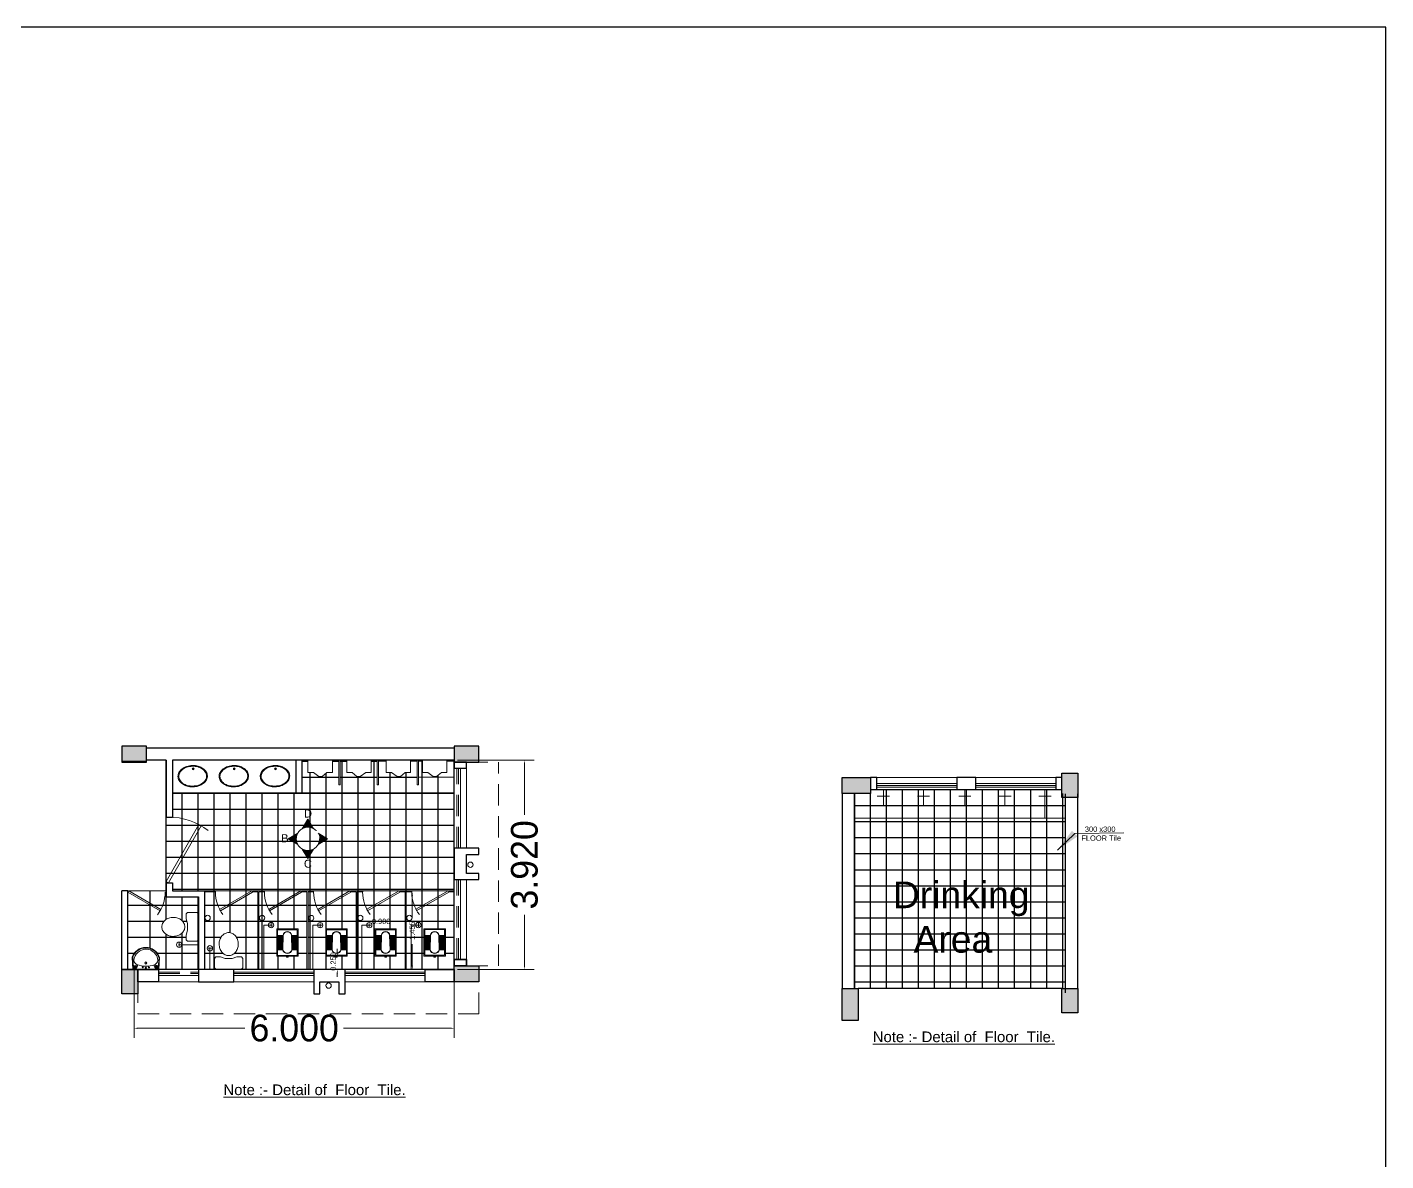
# Model space of a CAD drawing. Header units: millimetres. Extents: x 3614 to 12428, y -844 to 6844.
# Drawn here: x 5599.67 to 5625.13, y -783.04 to -761.8 of the extents above; entities that cross this region are included whole.
import ezdxf

# ---------------------------------------------------------------- set-up
doc = ezdxf.new("R2010")
doc.units = ezdxf.units.MM
doc.header["$LTSCALE"] = 40
doc.header["$MEASUREMENT"] = 0
doc.header["$PDMODE"] = 32
doc.header["$PDSIZE"] = 0.02
doc.linetypes.add('DASHED', pattern=[0.75, 0.5, -0.25])
doc.layers.get('0').update_dxf_attribs({"linetype": 'CONTINUOUS', "lineweight": 20})
doc.layers.get('Defpoints').update_dxf_attribs({"linetype": 'CONTINUOUS', "lineweight": 20})
for name, color, linetype, lineweight in [('Arrow', 1, 'CONTINUOUS', 18), ('CLL LEV.', 15, 'CONTINUOUS', 18), ('Column', 252, 'CONTINUOUS', 30), ('Column Hatch', 253, 'CONTINUOUS', 13), ('CUBICAL TOILET', 160, 'CONTINUOUS', 15), ('Dim', 220, 'CONTINUOUS', 15), ('Door', 54, 'CONTINUOUS', 18), ('Fixture', 44, 'CONTINUOUS', 15), ('FLOOR TILE', 4, 'CONTINUOUS', 25), ('Furniture', 13, 'CONTINUOUS', 15), ('Hidden', 30, 'DASHED', 18), ('TEXT', 7, 'CONTINUOUS', 20), ('Ventilator', 6, 'DASHED', 18), ('Wall', 7, 'CONTINUOUS', 30), ('Window-Wall', 7, 'CONTINUOUS', 18)]:
    doc.layers.add(name, color=color, linetype=linetype, lineweight=lineweight)
doc.styles.add('DIM', font='arial.ttf')
doc.styles.add('L120', font='simplex.shx', dxfattribs={"height": 1})
doc.styles.add('Tabrej', font='GOTHIC.TTF')
doc.dimstyles.new('Tabrej', dxfattribs={"dimtxt": 0.5, "dimasz": 0.45, "dimexe": 0.18, "dimexo": 0.0625, "dimgap": 0.09, "dimtad": 0, "dimdec": 3, "dimzin": 0, "dimdsep": 46, "dimtxsty": 'Tabrej', "dimcen": 0, "dimclrd": 256, "dimclre": 256, "dimclrt": 7, "dimaunit": 1, "dimadec": 3, "dimazin": 0, "dimtfac": 1, "dimtdec": 3, "dimtofl": 0, "dimtmove": 0, "dimatfit": 3, "dimfxl": 0, "dimtolj": 1, "dimtzin": 0, "dimlwd": -1, "dimlwe": -1, "dimarcsym": 0})

# ---------------------------------------------------------------- blocks, each defined once
blk = doc.blocks.new('COLUMN 546')
at = {"layer": 'Column Hatch'}
h = blk.add_hatch(color=0, dxfattribs=at)
h.dxf.hatch_style = 1
h.paths.add_polyline_path([(0, 0), (0.3, 0), (0.3, 0.46), (0, 0.46)])
at = {"layer": 'Column'}
for p, q in [((0.3, 0.46), (0, 0.46)), ((0, 0.46), (0, 0)), ((0.3, 0), (0.3, 0.46)), ((0, 0), (0.3, 0))]:
    blk.add_line(p, q, dxfattribs=at)
blk = doc.blocks.new('RSA CL6')
for p, q in [((5.5, 3.5), (5.5, 7.3)), ((5.9, 3.5), (5.9, 7.3)), ((6.3, 3.5), (6.3, 7.3)), ((6.7, 3.4), (6.7, 7.3)), ((7.1, 3.4), (7.1, 7.3)), ((7.5, 3.4), (7.5, 7.3)), ((7.9, 3.4), (7.9, 7.3)), ((8.3, 3.4), (8.3, 7.3)), ((8.7, 3.4), (8.7, 7.3)), ((9.1, 3.4), (9.1, 7.3)), ((9.4, 3.4), (9.4, 7.3)), ((9.8, 3.4), (9.8, 7.3)), ((10.2, 3.4), (10.2, 7.3)), ((10.6, 3.4), (10.6, 7.3)), ((11, 3.3), (11, 7.3)), ((11.4, 3.3), (11.4, 7.3)), ((11.8, 3.3), (11.8, 7.3)), ((12.2, 3.3), (12.2, 7.3)), ((12.6, 3.3), (12.6, 7.3)), ((13, 3.3), (13, 7.3)), ((13.4, 3.3), (13.4, 7.3)), ((13.8, 3.3), (13.8, 7.3)), ((14.2, 3.3), (14.2, 7.3)), ((14.6, 3.3), (14.6, 7.3)), ((15, 3.2), (15, 7.3)), ((15.4, 3.2), (15.4, 7.3)), ((15.7, 3.2), (15.7, 7.3)), ((16.1, 3.2), (16.1, 7.3)), ((16.1, 7.3), (16.1, 3.2)), ((5.5, -7.3), (5.5, -3.5)), ((5.9, -7.3), (5.9, -3.5)), ((6.3, -7.3), (6.3, -3.4)), ((6.7, -7.3), (6.7, -3.4)), ((7.1, -7.3), (7.1, -3.4)), ((7.5, -7.3), (7.5, -3.4)), ((7.9, -7.3), (7.9, -3.4)), ((8.3, -7.3), (8.3, -3.4)), ((8.7, -7.3), (8.7, -3.4)), ((9.1, -7.3), (9.1, -3.4)), ((9.4, -7.3), (9.4, -3.4)), ((9.8, -7.3), (9.8, -3.3)), ((10.2, -7.3), (10.2, -3.3)), ((10.6, -7.3), (10.6, -3.3)), ((11, -7.3), (11, -3.3)), ((11.4, -7.3), (11.4, -3.3)), ((11.8, -7.3), (11.8, -3.3)), ((12.2, -7.3), (12.2, -3.3)), ((12.6, -7.3), (12.6, -3.3)), ((13, -7.3), (13, -3.3)), ((13.4, -7.3), (13.4, -3.2)), ((13.8, -7.3), (13.8, -3.2)), ((14.2, -7.3), (14.2, -3.2)), ((14.6, -7.3), (14.6, -3.2)), ((15, -7.3), (15, -3.2)), ((15.4, -7.3), (15.4, -3.2)), ((15.7, -7.3), (15.7, -3.2)), ((16.1, -3.2), (16.1, -7.3)), ((16.1, -7.3), (16.1, -3.2))]:
    blk.add_line(p, q)
blk.add_lwpolyline([(0.8, -0.6), (0, -0.6), (0, 0.6), (0.8, 0.6)])
for points in [[(0.8, 7.9), (20.9, 7.9), (20.9, -7.9), (0.8, -7.9)], [(1.4, 7.3), (20.3, 7.3), (20.3, -7.3), (1.4, -7.3)]]:
    blk.add_lwpolyline(points, close=True)
for points in [[(5.5, 3.5), (16.1, 3.2, -0.899983), (16.1, -3.2), (5.5, -3.5, -0.799392)], [(5.5, 3.3), (16.1, 3, -0.897689), (16.1, -3), (5.6, -3.3, -0.793494), (5.5, 3.3)]]:
    blk.add_lwpolyline(points, format="xyb", close=True)
blk = doc.blocks.new('ENGLISH SHEET')
at = {"layer": 'Fixture'}
for p, q in [((4663.798, 251.204), (4663.773, 251.179)), ((4663.773, 251.179), (4663.773, 250.696)), ((4663.976, 251.204), (4663.798, 251.204)), ((4664.002, 251.179), (4663.976, 251.204)), ((4663.976, 251.001), (4664.002, 251.09)), ((4664.002, 251.09), (4664.002, 251.179)), ((4663.976, 250.874), (4663.976, 251.001)), ((4663.976, 251.001), (4663.976, 250.874)), ((4664.002, 250.785), (4663.976, 250.874)), ((4663.773, 250.696), (4663.798, 250.67)), ((4663.798, 250.67), (4663.976, 250.67)), ((4663.976, 250.67), (4664.002, 250.696)), ((4664.002, 250.696), (4664.002, 250.785))]:
    blk.add_line(p, q, dxfattribs=at)
blk.add_lwpolyline([(4664.459, 250.937, 0.117036), (4664.443, 251.003, 0.104338), (4664.396, 251.063, 0.09029), (4664.321, 251.105, 0.09898), (4664.243, 251.115, 0.08237), (4664.159, 251.101, 0.09029), (4664.09, 251.063, 0.104338), (4664.043, 251.003, 0.117036), (4664.027, 250.937, 0.117036), (4664.043, 250.871, 0.104338), (4664.09, 250.811, 0.09029), (4664.159, 250.773, 0.08237), (4664.243, 250.759, 0.08237), (4664.327, 250.773, 0.09029), (4664.396, 250.811, 0.104338), (4664.443, 250.871, 0.117036)], format="xyb", close=True, dxfattribs=at)
blk = doc.blocks.new('RSA BASIN 9')
for points in [[(-0.1, -16.2, 0.340881), (10, -9, 0.074195), (10.1, -8.9), (9.5, 0), (-9.5, 0), (-10, -8.8, 0.082611), (-10, -9.2, 0.330812), (-0.1, -16.2)], [(0, -15, 0.391482), (8.9, -6.7, 0.252869), (6.5, -3.5, 0.087242), (0, -2.5, 0.079484), (-6.5, -3.5, 0.2542), (-8.8, -6.7, 0.39026), (0, -15)], [(-8.6, -2, -0.907437), (-8.4, -1.8), (-7.5, -2.6, -0.907437), (-7.6, -2.7)], [(-8.2, -1.6, -0.907437), (-8.1, -1.5), (-7.1, -2.3, -0.907437), (-7.3, -2.4)], [(-7.8, -1.3, -0.907437), (-7.7, -1.2), (-6.8, -1.9, -0.907437), (-6.9, -2.1)], [(7.8, -1.3, 0.907437), (7.7, -1.2), (6.8, -1.9, 0.907437), (6.9, -2.1)], [(8.2, -1.6, 0.907437), (8.1, -1.5), (7.1, -2.3, 0.907437), (7.3, -2.4)], [(8.6, -2, 0.907437), (8.4, -1.8), (7.5, -2.6, 0.907437), (7.6, -2.7)]]:
    blk.add_lwpolyline(points, format="xyb", close=True)
for points in [[(-5.9, -3.3), (-6.2, -3, -0.183787), (-6.2, -2.7, 0.126662), (-6.2, -2.4), (-6.6, -1.4, 0.35453), (-7.1, -1), (-8.7, -1, 0.414214), (-9.1, -1.4), (-9.6, -9.1, 0.329849), (-0.1, -15.8, 0.338736), (9.6, -8.9, 0.075632), (9.7, -8.8), (9.1, -1.4, 0.414214), (8.7, -1), (7.1, -1, 0.35453), (6.6, -1.4), (6.2, -2.4, 0.126662), (6.2, -2.7, -0.183787), (6.2, -3), (5.9, -3.3)], [(-6.2, -3.4), (-6.2, -3.3, 0.220542), (-6.5, -3.1), (-8.7, -2.8, -0.361119), (-9.2, -2.3)], [(6.2, -3.4), (6.2, -3.3, -0.220542), (6.5, -3.1), (8.7, -2.8, 0.358803), (9.2, -2.3, 0.358803)]]:
    blk.add_lwpolyline(points, format="xyb")
for centre, radius in [((-2.3, -1.6), 0.399), ((0, -4.8), 0.771), ((0, -4.8), 0.602), ((0, -1.2), 0.399), ((2.3, -1.5), 0.399)]:
    blk.add_circle(centre, radius)
blk = doc.blocks.new('VENT 2')
at = {"layer": 'Ventilator', "linetype": 'Continuous', "ltscale": 0.02}
for p, q in [((0, 0.182), (1.5, 0.182)), ((0, 0.152), (1.5, 0.152))]:
    blk.add_line(p, q, dxfattribs=at)
at = {"layer": 'Window-Wall'}
for p, q in [((0, 0.23), (1.5, 0.23)), ((0, 0), (0, 0.23)), ((0, 0.115), (1.5, 0.115)), ((1.5, 0), (0, 0)), ((1.5, 0.23), (1.5, 0))]:
    blk.add_line(p, q, dxfattribs=at)
blk = doc.blocks.new('RSA BASIN 2')
for points in [[(10.7, -8.1, 0.12976), (10, -5.2, 0.106426), (7.6, -2.5, 0.084431), (4.3, -0.7, 0.073534), (0, 0, 0.073534), (-4.3, -0.5, 0.084431), (-7.7, -2.2, 0.106426), (-10.2, -4.8, 0.12976), (-11, -7.7, 0.12976), (-10.3, -10.6, 0.106426), (-7.9, -13.3, 0.084431), (-4.6, -15.1, 0.073534), (-0.3, -15.8, 0.073534), (4, -15.3, 0.084431), (7.4, -13.6, 0.106426), (9.9, -11, 0.12976)], [(10.1, -7.9, 0.119977), (9.4, -5.5, 0.106426), (7.3, -2.9, 0.084431), (4.1, -1.3, 0.073534), (0, -0.6, 0.073534), (-4.1, -1.1, 0.084431), (-7.4, -2.6, 0.106426), (-9.7, -5.1, 0.12976), (-10.4, -7.7, 0.009633), (-10.4, -7.9, 0.119977), (-9.8, -10.3, 0.106426), (-7.6, -12.9, 0.084431), (-4.4, -14.5, 0.073534), (-0.3, -15.2, 0.073534), (3.8, -14.7, 0.084431), (7.1, -13.2, 0.106426), (9.3, -10.7, 0.12976), (10.1, -8.1, 0.009633)]]:
    blk.add_lwpolyline(points, format="xyb", close=True)
for radius in [0.7, 0.479]:
    blk.add_circle((-0.5, -2.5), radius)
blk = doc.blocks.new('Urinal 1')
for p, q in [((0, 9), (9, 9)), ((0, 9), (0, -9)), ((9, 9), (9, 5)), ((12, 1), (9, 5)), ((12, -1.5), (12, 1)), ((0, -9), (9, -9)), ((9, -5), (12, -1.5)), ((9, -9), (9, -5))]:
    blk.add_line(p, q)
blk = doc.blocks.new('SHAFT2')
at = {"layer": 'Fixture'}
blk.add_circle((0.302, 0.307), 0.05, dxfattribs=at)
at = {"layer": 'Wall'}
blk.add_lwpolyline([(0, 0.585), (0.46, 0.585), (0.46, 0.47), (0.23, 0.47), (0.23, 0.115), (0.46, 0.115), (0.46, 0), (0, 0), (0, 0.585)], dxfattribs=at)
blk = doc.blocks.new('Door - Left Hung 36 in.')
at = {"layer": 'Door'}
blk.add_line((0.75, -1.3), (35.93, -1.3), dxfattribs=at)
blk.add_lwpolyline([(0.75, -1.3), (0, 0), (31.18, 18), (31.93, 16.7)], close=True, dxfattribs=at)
blk.add_arc((0, 0), 36, 0, 37.31013, dxfattribs=at)
blk = doc.blocks.new('*D262')
at = {"layer": 'Defpoints', "color": 0, "ltscale": 0.05, "transparency": 16777216}
for p in [(5606.941, -778.002), (5606.882, -779.457), (5606.941, -779.457)]:
    blk.add_point(p, dxfattribs=at)
at = {"layer": 'Dim', "ltscale": 0.05, "transparency": 16777216}
for p, q in [((5606.879, -778.002), (5606.702, -778.002)), ((5606.882, -778.072), (5606.882, -778.479)), ((5606.882, -779.387), (5606.882, -778.98)), ((5606.879, -779.457), (5606.702, -779.457))]:
    blk.add_line(p, q, dxfattribs=at)
for points in [[(5606.871, -778.072), (5606.894, -778.072), (5606.882, -778.002)], [(5606.871, -779.387), (5606.894, -779.387), (5606.882, -779.457)]]:
    blk.add_solid(points, dxfattribs=at)
at = {"layer": 'Dim', "color": 7, "ltscale": 0.05, "transparency": 16777216, "insert": (5606.882, -778.729), "char_height": 0.1, "attachment_point": 5, "rotation": 90, "style": 'Tabrej'}
blk.add_mtext('\\A1;1.455', dxfattribs=at)
blk = doc.blocks.new('*D263')
at = {"layer": 'Defpoints', "color": 0, "ltscale": 0.05, "transparency": 16777216}
for p in [(5605.476, -779.208), (5605.496, -779.208), (5605.496, -779.458)]:
    blk.add_point(p, dxfattribs=at)
at = {"layer": 'Dim', "ltscale": 0.05, "transparency": 16777216}
for p, q in [((5605.476, -779.138), (5605.476, -779.068)), ((5605.434, -779.208), (5605.296, -779.208)), ((5605.434, -779.458), (5605.296, -779.458)), ((5605.476, -779.528), (5605.476, -779.598))]:
    blk.add_line(p, q, dxfattribs=at)
for points in [[(5605.465, -779.138), (5605.488, -779.138), (5605.476, -779.208)], [(5605.465, -779.528), (5605.488, -779.528), (5605.476, -779.458)]]:
    blk.add_solid(points, dxfattribs=at)
at = {"layer": 'Dim', "color": 7, "ltscale": 0.05, "transparency": 16777216, "insert": (5605.4, -779.307), "char_height": 0.1, "attachment_point": 5, "rotation": 90, "style": 'Tabrej'}
blk.add_mtext('\\A1;0.250', dxfattribs=at)
blk = doc.blocks.new('*D264')
at = {"layer": 'Defpoints', "color": 0, "ltscale": 0.05, "transparency": 16777216}
for p in [(5605.849, -778.164), (5606.749, -778.164), (5606.749, -778.557)]:
    blk.add_point(p, dxfattribs=at)
at = {"layer": 'Dim', "ltscale": 0.05, "transparency": 16777216}
for p, q in [((5605.849, -778.227), (5605.849, -778.737)), ((5606.749, -778.226), (5606.749, -778.737)), ((5605.919, -778.557), (5606.04, -778.557)), ((5606.679, -778.557), (5606.558, -778.557))]:
    blk.add_line(p, q, dxfattribs=at)
for points in [[(5605.919, -778.545), (5605.919, -778.569), (5605.849, -778.557)], [(5606.679, -778.545), (5606.679, -778.569), (5606.749, -778.557)]]:
    blk.add_solid(points, dxfattribs=at)
at = {"layer": 'Dim', "color": 7, "ltscale": 0.05, "transparency": 16777216, "insert": (5606.299, -778.557), "char_height": 0.1, "attachment_point": 5, "style": 'Tabrej'}
blk.add_mtext('\\A1;0.900', dxfattribs=at)
blk = doc.blocks.new('*D260')
at = {"layer": 'Defpoints', "color": 0, "ltscale": 0.05, "transparency": 16777216}
for p in [(5601.669, -779.386), (5607.669, -779.387), (5601.669, -780.558)]:
    blk.add_point(p, dxfattribs=at)
at = {"layer": 'Dim', "ltscale": 0.05, "transparency": 16777216}
for p, q in [((5601.669, -779.449), (5601.669, -780.738)), ((5607.669, -779.45), (5607.669, -780.738)), ((5601.739, -780.558), (5603.746, -780.558)), ((5607.599, -780.558), (5605.592, -780.558))]:
    blk.add_line(p, q, dxfattribs=at)
for points in [[(5601.739, -780.547), (5601.739, -780.57), (5601.669, -780.558)], [(5607.599, -780.547), (5607.599, -780.57), (5607.669, -780.558)]]:
    blk.add_solid(points, dxfattribs=at)
at = {"layer": 'Dim', "color": 7, "ltscale": 0.05, "transparency": 16777216, "insert": (5604.669, -780.558), "char_height": 0.5, "attachment_point": 5, "style": 'Tabrej'}
blk.add_mtext('\\A1;6.000', dxfattribs=at)
blk = doc.blocks.new('*D261')
at = {"layer": 'Defpoints', "color": 0, "ltscale": 0.05, "transparency": 16777216}
for p in [(5607.669, -775.537), (5607.669, -779.457), (5608.985, -779.457)]:
    blk.add_point(p, dxfattribs=at)
at = {"layer": 'Dim', "ltscale": 0.05, "transparency": 16777216}
for p, q in [((5607.731, -775.537), (5609.165, -775.537)), ((5608.985, -775.607), (5608.985, -776.562)), ((5608.985, -779.387), (5608.985, -778.431)), ((5607.731, -779.457), (5609.165, -779.457))]:
    blk.add_line(p, q, dxfattribs=at)
for points in [[(5608.973, -775.607), (5608.996, -775.607), (5608.985, -775.537)], [(5608.973, -779.387), (5608.996, -779.387), (5608.985, -779.457)]]:
    blk.add_solid(points, dxfattribs=at)
at = {"layer": 'Dim', "color": 7, "ltscale": 0.05, "transparency": 16777216, "insert": (5608.985, -777.497), "char_height": 0.5, "attachment_point": 5, "rotation": 90, "style": 'Tabrej'}
blk.add_mtext('\\A1;3.920', dxfattribs=at)
blk = doc.blocks.new('COLM 530')
at = {"layer": 'Column Hatch'}
h = blk.add_hatch(color=0, dxfattribs=at)
h.dxf.hatch_style = 1
h.paths.add_polyline_path([(5443.518, -633.795), (5443.218, -633.795), (5443.218, -634.325), (5443.518, -634.325)])
at = {"layer": 'Column'}
for p, q in [((5443.518, -633.795), (5443.218, -633.795)), ((5443.218, -633.795), (5443.218, -634.325)), ((5443.518, -634.325), (5443.518, -633.795)), ((5443.218, -634.325), (5443.518, -634.325))]:
    blk.add_line(p, q, dxfattribs=at)
blk = doc.blocks.new('colm 600')
at = {"layer": 'Column Hatch'}
h = blk.add_hatch(color=0, dxfattribs=at)
h.dxf.hatch_style = 1
h.paths.add_polyline_path([(5460.775, -628.796), (5460.475, -628.796), (5460.475, -629.396), (5460.775, -629.396)])
at = {"layer": 'Column'}
for p, q in [((5460.775, -628.796), (5460.475, -628.796)), ((5460.475, -628.796), (5460.475, -629.396)), ((5460.775, -629.396), (5460.775, -628.796)), ((5460.475, -629.396), (5460.775, -629.396))]:
    blk.add_line(p, q, dxfattribs=at)

msp = doc.modelspace()

# ---------------------------------------------------------------- hatches: boundary and pattern name
at = {"layer": 'Arrow', "ltscale": 0.05}
for points in [[(5604.8209, -776.8193), (5604.926, -776.6414), (5605.0311, -776.8193, 0.2574473)], [(5604.5575, -777.0098), (5604.7355, -776.9048, 0.1266586), (5604.7084, -777.0098, 0.1266586), (5604.7355, -777.1149)], [(5605.1165, -777.1149, 0.1266586), (5605.1436, -777.0098, 0.1266586), (5605.1165, -776.9048), (5605.2945, -777.0098)], [(5604.8209, -777.2004, 0.2574473), (5605.0311, -777.2004), (5604.926, -777.3783)]]:
    msp.add_hatch(color=256, dxfattribs=at).paths.add_polyline_path(points)

# ---------------------------------------------------------------- linework, layer by layer
for p, q in [((5604.926, -776.6414), (5604.8209, -776.8193)), ((5604.926, -776.6414), (5605.0311, -776.8193)), ((5604.5575, -777.0098), (5604.7355, -776.9048)), ((5604.5575, -777.0098), (5604.7355, -777.1149)), ((5605.2945, -777.0098), (5605.1165, -776.9048)), ((5605.2945, -777.0098), (5605.1165, -777.1149)), ((5604.926, -777.3783), (5604.8209, -777.2004)), ((5604.926, -777.3783), (5605.0311, -777.2004))]:
    msp.add_line(p, q, dxfattribs=at)
at = {"layer": 'Arrow', "color": 1, "linetype": 'DASHED', "ltscale": 0.06}
msp.add_circle((5604.926, -777.0098), 0.2176, dxfattribs=at)
at = {"layer": 'CLL LEV.'}
for p, q in [((5607.8988, -777.3021), (5608.1288, -777.3021)), ((5607.8988, -777.6571), (5608.1288, -777.6571)), ((5607.8988, -779.3871), (5608.1288, -779.3871))]:
    msp.add_line(p, q, dxfattribs=at)
at = {"layer": 'CUBICAL TOILET', "ltscale": 0.01}
for p, q in [((5603.1934, -777.9827), (5602.9886, -777.9827)), ((5603.1934, -778.0027), (5602.9886, -778.0027)), ((5603.1934, -778.0027), (5603.1934, -777.9827)), ((5603.8888, -778.0031), (5603.8888, -777.9831)), ((5604.1124, -777.9831), (5603.8888, -777.9831)), ((5603.9888, -778.0031), (5603.8888, -778.0031)), ((5603.9888, -779.4584), (5603.9888, -778.0031)), ((5604.0088, -778.0031), (5604.1124, -778.0031)), ((5604.0088, -779.4584), (5604.0088, -778.0031)), ((5604.1124, -778.0031), (5604.1124, -777.9831)), ((5604.8088, -777.9827), (5604.9088, -777.9827)), ((5604.8088, -778.0027), (5604.8088, -777.9827)), ((5604.8088, -778.0027), (5604.9088, -778.0027)), ((5605.0324, -777.9827), (5604.9088, -777.9827)), ((5604.9088, -779.458), (5604.9088, -778.0027)), ((5604.9288, -778.0027), (5605.0324, -778.0027)), ((5604.9288, -779.458), (5604.9288, -778.0027)), ((5605.0324, -778.0027), (5605.0324, -777.9827)), ((5605.7288, -777.9822), (5605.8288, -777.9822)), ((5605.7288, -778.0022), (5605.7288, -777.9822)), ((5605.7288, -778.0022), (5605.8288, -778.0022)), ((5605.9524, -777.9822), (5605.8288, -777.9822)), ((5605.8288, -779.4575), (5605.8288, -778.0022)), ((5605.8488, -778.0022), (5605.9524, -778.0022)), ((5605.8488, -779.4575), (5605.8488, -778.0022)), ((5605.9524, -778.0022), (5605.9524, -777.9822)), ((5606.6488, -777.9818), (5606.7488, -777.9818)), ((5606.6488, -778.0018), (5606.6488, -777.9818)), ((5606.6488, -778.0018), (5606.7488, -778.0018)), ((5606.8724, -777.9818), (5606.7488, -777.9818)), ((5606.7488, -779.4571), (5606.7488, -778.0018)), ((5606.7688, -778.0018), (5606.8724, -778.0018)), ((5606.7688, -779.4571), (5606.7688, -778.0018)), ((5606.8724, -778.0018), (5606.8724, -777.9818)), ((5607.5688, -777.9814), (5607.6688, -777.9814)), ((5607.5688, -778.0014), (5607.5688, -777.9814)), ((5607.5688, -778.0014), (5607.6688, -778.0014))]:
    msp.add_line(p, q, dxfattribs=at)
at = {"layer": 'Fixture', "ltscale": 0.05}
msp.add_line((5607.6688, -776.1461), (5602.3887, -776.147), dxfattribs=at)
at = {"layer": 'Fixture', "linetype": 'ByBlock', "ltscale": 0.05}
for p, q in [((5615.597, -776.2085), (5615.827, -776.2085)), ((5615.712, -776.087), (5615.712, -776.387)), ((5616.347, -776.2085), (5616.577, -776.2085)), ((5616.462, -776.087), (5616.462, -776.387)), ((5617.122, -776.2085), (5617.352, -776.2085)), ((5617.237, -776.087), (5617.237, -776.387)), ((5617.872, -776.2085), (5618.102, -776.2085)), ((5617.987, -776.087), (5617.987, -776.387)), ((5618.622, -776.2085), (5618.852, -776.2085)), ((5618.737, -776.087), (5618.737, -776.6189)), ((5615.1706, -776.6189), (5619.1256, -776.6189))]:
    msp.add_line(p, q, dxfattribs=at)
at = {"layer": 'Fixture', "ltscale": 0.05}
for points in [[(5605.5082, -775.9942), (5605.5317, -775.9942), (5605.5317, -775.5371), (5605.5082, -775.5371)], [(5606.2232, -775.9942), (5606.2467, -775.9942), (5606.2467, -775.5371), (5606.2232, -775.5371)], [(5606.9746, -775.9942), (5606.9981, -775.9942), (5606.9981, -775.5371), (5606.9746, -775.5371)]]:
    msp.add_lwpolyline(points, close=True, dxfattribs=at)
at = {"layer": 'FLOOR TILE', "ltscale": 0.05}
for p, q in [((5602.2688, -778.5198), (5602.2688, -775.5371)), ((5605.5688, -778.6976), (5605.5688, -775.5371)), ((5606.1688, -779.4567), (5606.1688, -775.5371)), ((5606.4688, -775.538), (5606.4688, -775.5371)), ((5606.7688, -775.538), (5606.7688, -775.5371)), ((5607.0688, -779.4567), (5607.0688, -775.5371)), ((5607.3688, -775.538), (5607.3688, -775.5371)), ((5607.6688, -779.4567), (5607.6688, -775.5371)), ((5601.8988, -775.5577), (5601.4382, -775.5577)), ((5604.9267, -775.5572), (5604.8166, -775.5572)), ((5604.9688, -779.4567), (5604.9688, -775.7657)), ((5605.2688, -778.6976), (5605.2688, -775.7773)), ((5605.5082, -775.5571), (5605.3839, -775.5571)), ((5605.6544, -775.557), (5605.5317, -775.5571)), ((5606.2232, -775.557), (5606.1116, -775.557)), ((5606.3931, -775.5569), (5606.2467, -775.557)), ((5606.4688, -778.6971), (5606.4688, -775.7666)), ((5606.7688, -777.9818), (5606.7688, -775.7666)), ((5606.9746, -775.5568), (5606.8503, -775.5569)), ((5607.0717, -775.5568), (5606.9981, -775.5568)), ((5607.6681, -775.5567), (5607.5289, -775.5567)), ((5602.2737, -775.8576), (5602.2736, -775.8576)), ((5605.5082, -775.8571), (5604.8166, -775.8572)), ((5606.2232, -775.857), (5605.5317, -775.8571)), ((5605.8688, -779.4567), (5605.8688, -775.8419)), ((5606.9746, -775.8568), (5606.2467, -775.857)), ((5607.6682, -775.8567), (5606.9981, -775.8568)), ((5607.3688, -778.6967), (5607.3688, -775.8168)), ((5602.2737, -776.1576), (5602.2736, -776.1576)), ((5607.6682, -776.1567), (5602.3887, -776.1576)), ((5602.5688, -777.9827), (5602.5688, -776.1469)), ((5602.8688, -777.9827), (5602.8688, -776.1469)), ((5603.1688, -779.4567), (5603.1688, -776.1468)), ((5603.4688, -778.7682), (5603.4688, -776.1468)), ((5603.7688, -779.4567), (5603.7688, -776.1467)), ((5604.0688, -779.4567), (5604.0688, -776.1467)), ((5604.3688, -778.698), (5604.3688, -776.1466)), ((5604.6688, -778.698), (5604.6688, -776.1466)), ((5615.1706, -779.812), (5615.1706, -776.157)), ((5615.4706, -776.087), (5619.057, -776.087)), ((5615.4706, -779.812), (5615.4706, -776.157)), ((5615.7706, -779.812), (5615.7706, -776.087)), ((5616.0706, -779.812), (5616.0706, -776.087)), ((5616.3706, -779.812), (5616.3706, -776.087)), ((5616.6706, -779.812), (5616.6706, -776.087)), ((5616.9706, -779.812), (5616.9706, -776.087)), ((5617.2706, -779.812), (5617.2706, -776.087)), ((5617.5706, -779.812), (5617.5706, -776.087)), ((5617.8706, -779.812), (5617.8706, -776.087)), ((5618.1706, -779.812), (5618.1706, -776.087)), ((5618.4706, -779.812), (5618.4706, -776.087)), ((5618.7706, -779.812), (5618.7706, -776.087)), ((5619.0706, -779.812), (5619.0706, -776.157)), ((5602.2738, -776.4576), (5602.2736, -776.4576)), ((5607.6683, -776.4567), (5602.3888, -776.4576)), ((5615.1706, -776.387), (5619.1256, -776.387)), ((5607.6683, -776.7567), (5602.2685, -776.7576)), ((5615.1706, -776.687), (5619.1256, -776.687)), ((5607.6684, -777.0567), (5602.2685, -777.0576)), ((5615.1706, -776.987), (5619.1256, -776.987)), ((5615.1706, -777.287), (5619.1256, -777.287)), ((5607.6684, -777.3567), (5602.2685, -777.3576)), ((5607.6685, -777.6567), (5602.2685, -777.6576)), ((5615.1706, -777.587), (5619.1256, -777.587)), ((5601.9688, -779.0551), (5601.9688, -777.9828)), ((5602.2736, -777.9576), (5602.2685, -777.9576)), ((5607.6685, -777.9567), (5602.389, -777.9576)), ((5615.1706, -777.887), (5619.1256, -777.887)), ((5602.8736, -778.2575), (5601.5536, -778.2577)), ((5602.5688, -778.5443), (5602.5688, -778.0977)), ((5602.8688, -779.4567), (5602.8688, -778.0977)), ((5603.9888, -778.2573), (5602.9886, -778.2575)), ((5604.9088, -778.2572), (5604.0088, -778.2573)), ((5605.8288, -778.257), (5604.9288, -778.2572)), ((5606.7488, -778.2569), (5605.8488, -778.257)), ((5607.6686, -778.2567), (5606.7688, -778.2569)), ((5615.1706, -778.187), (5619.1256, -778.187)), ((5602.2263, -778.5576), (5601.5537, -778.5577)), ((5602.6596, -778.5575), (5602.5809, -778.5576)), ((5603.9888, -778.5573), (5602.9886, -778.5575)), ((5604.9088, -778.5572), (5604.0088, -778.5573)), ((5605.8288, -778.557), (5604.9288, -778.5572)), ((5606.7488, -778.5569), (5605.8488, -778.557)), ((5607.6686, -778.5567), (5606.7688, -778.5569)), ((5615.1706, -778.487), (5619.1256, -778.487)), ((5602.2688, -779.4567), (5602.2688, -778.798)), ((5602.5688, -779.4567), (5602.5688, -778.7733)), ((5615.1706, -778.787), (5619.1256, -778.787)), ((5602.645, -778.8575), (5601.5537, -778.8577)), ((5602.8737, -778.8575), (5602.8737, -778.8575)), ((5603.2955, -778.8574), (5602.9887, -778.8575)), ((5603.9888, -778.8573), (5603.5871, -778.8574)), ((5604.3414, -778.8573), (5604.0088, -778.8573)), ((5604.9088, -778.8572), (5604.7414, -778.8572)), ((5605.2614, -778.8571), (5604.9288, -778.8572)), ((5605.8288, -778.857), (5605.6614, -778.857)), ((5606.1814, -778.857), (5605.8488, -778.857)), ((5606.7488, -778.8569), (5606.5814, -778.8569)), ((5607.1014, -778.8568), (5606.7688, -778.8569)), ((5607.6687, -778.8567), (5607.5014, -778.8567)), ((5615.1706, -779.087), (5619.1256, -779.087)), ((5601.6683, -779.1577), (5601.5538, -779.1577)), ((5602.8737, -779.1575), (5602.1104, -779.1576)), ((5603.3384, -779.1574), (5602.9887, -779.1575)), ((5603.9888, -779.1573), (5603.5445, -779.1574)), ((5604.3414, -779.1573), (5604.0088, -779.1573)), ((5604.3688, -779.4567), (5604.3688, -779.208)), ((5604.6688, -779.4567), (5604.6688, -779.208)), ((5604.9088, -779.1572), (5604.7414, -779.1572)), ((5605.2614, -779.1571), (5604.9288, -779.1572)), ((5605.2688, -779.4567), (5605.2688, -779.2076)), ((5605.5688, -779.4567), (5605.5688, -779.2076)), ((5605.8288, -779.157), (5605.6614, -779.157)), ((5606.1814, -779.157), (5605.8488, -779.157)), ((5606.4688, -779.4567), (5606.4688, -779.2071)), ((5606.7488, -779.1569), (5606.5814, -779.1569)), ((5607.1014, -779.1568), (5606.7688, -779.1569)), ((5606.7688, -779.4567), (5606.7688, -779.1569)), ((5607.3688, -779.4567), (5607.3688, -779.2067)), ((5607.6687, -779.1567), (5607.5014, -779.1567)), ((5607.6688, -779.4567), (5601.4388, -779.4577)), ((5603.4688, -779.4567), (5603.4688, -779.4516)), ((5615.1706, -779.387), (5619.1256, -779.387)), ((5615.1706, -779.687), (5619.1256, -779.687)), ((5619.0556, -779.812), (5615.2406, -779.812))]:
    msp.add_line(p, q, dxfattribs=at)
at = {"layer": 'Furniture', "ltscale": 0.05}
for p, q in [((5604.236, -778.5917), (5604.236, -778.6601)), ((5605.156, -778.593), (5605.156, -778.6613)), ((5606.076, -778.5926), (5606.076, -778.6609)), ((5606.996, -778.5917), (5606.996, -778.6601)), ((5604.0988, -779.4558), (5604.0989, -778.6246)), ((5604.2647, -778.6246), (5604.0989, -778.6246)), ((5605.0188, -779.457), (5605.0189, -778.6258)), ((5605.1847, -778.6258), (5605.0189, -778.6258)), ((5605.9388, -779.4566), (5605.9389, -778.6254)), ((5606.1047, -778.6254), (5605.9389, -778.6254)), ((5606.8588, -779.4558), (5606.8589, -778.6246)), ((5607.0247, -778.6246), (5606.8589, -778.6246)), ((5602.498, -778.993), (5602.8765, -778.993)), ((5602.5138, -779.0272), (5602.5138, -778.9589)), ((5603.0556, -779.0594), (5603.1239, -779.0594)), ((5603.0897, -779.0436), (5603.0897, -779.4575))]:
    msp.add_line(p, q, dxfattribs=at)
for centre in [(5603.0471, -778.4918), (5604.0671, -778.4918), (5604.236, -778.6259), (5604.9871, -778.493), (5605.156, -778.6271), (5605.9071, -778.4926), (5606.076, -778.6267), (5606.8271, -778.4918), (5606.996, -778.6259), (5602.5138, -778.993), (5603.0897, -779.0594)]:
    msp.add_circle(centre, 0.05, dxfattribs=at)
at = {"layer": 'Hidden', "ltscale": 0.02}
for p, q in [((5607.8988, -775.5721), (5608.4988, -775.5721)), ((5608.4988, -779.3871), (5608.4988, -775.5721)), ((5607.8988, -779.3871), (5608.4988, -779.3871)), ((5601.7388, -779.685), (5601.7388, -780.2871)), ((5608.1288, -780.2871), (5608.1288, -779.6871)), ((5601.7388, -780.2871), (5608.1288, -780.2871))]:
    msp.add_line(p, q, dxfattribs=at)
at = {"layer": 'Ventilator', "ltscale": 0.02}
for p, q in [((5607.7198, -777.1871), (5607.7198, -775.6871)), ((5607.7498, -777.1871), (5607.7498, -775.6871)), ((5607.7198, -779.2721), (5607.7198, -777.7721)), ((5607.7498, -779.2721), (5607.7498, -777.7721)), ((5602.1238, -779.505), (5602.8738, -779.505)), ((5602.1238, -779.535), (5602.8738, -779.535))]:
    msp.add_line(p, q, dxfattribs=at)
at = {"layer": 'Wall', "ltscale": 0.05}
for p, q in [((5607.6688, -775.3071), (5601.8988, -775.3071)), ((5602.2685, -775.5371), (5601.8988, -775.5371)), ((5602.2683, -775.5371), (5602.2685, -776.6026)), ((5602.3886, -775.5371), (5602.3888, -776.6026)), ((5607.6688, -775.5371), (5602.3886, -775.5371)), ((5614.9406, -776.157), (5614.9406, -779.812)), ((5615.1706, -776.157), (5615.1706, -779.812)), ((5602.2685, -776.6026), (5602.3888, -776.6026)), ((5602.2685, -777.8319), (5602.389, -777.8319)), ((5602.2685, -777.8319), (5602.2686, -778.0962)), ((5602.389, -777.8319), (5602.389, -777.9828)), ((5601.4388, -779.4571), (5601.4386, -777.9828)), ((5601.5536, -777.9828), (5601.4386, -777.9828)), ((5601.5538, -779.4571), (5601.5536, -777.9828)), ((5602.389, -777.9828), (5602.9886, -777.9827)), ((5602.9886, -777.9827), (5602.9888, -779.4571)), ((5602.2686, -778.0978), (5602.8736, -778.0977))]:
    msp.add_line(p, q, dxfattribs=at)
at = {"layer": 'Wall', "linetype": 'ByBlock', "ltscale": 0.05}
for p, q in [((5619.1256, -779.892), (5619.1256, -776.1689)), ((5619.3556, -779.812), (5619.3556, -776.1689))]:
    msp.add_line(p, q, dxfattribs=at)
at = {"layer": 'Wall'}
msp.add_line((5601.6688, -779.4571), (5601.4388, -779.4571), dxfattribs=at)
at = {"layer": 'Wall', "ltscale": 0.05}
for points in [[(5625.1261, -761.7999), (5558.2217, -761.7999), (5558.2217, -804.2858), (5625.1261, -804.2858)], [(5604.7016, -776.1466), (5604.8166, -776.1466), (5604.8166, -775.5371), (5604.7016, -775.5371)], [(5602.1238, -779.6871), (5601.7388, -779.6871), (5601.7388, -779.4571), (5602.1238, -779.4571)], [(5607.1213, -779.4567), (5607.6688, -779.4567), (5607.6688, -779.6871), (5607.1213, -779.6871)]]:
    msp.add_lwpolyline(points, close=True, dxfattribs=at)
at = {"layer": 'Wall'}
for points in [[(5607.8988, -775.6871), (5607.8988, -775.5721), (5607.6688, -775.5721), (5607.6688, -775.6871), (5607.8988, -775.6871)], [(5615.587, -776.087), (5615.587, -775.857), (5615.4706, -775.857), (5615.4706, -776.087), (5615.587, -776.087)], [(5617.4406, -776.087), (5617.4406, -775.857), (5617.087, -775.857), (5617.087, -776.087), (5617.4406, -776.087)], [(5619.057, -776.087), (5619.057, -775.857), (5618.9406, -775.857), (5618.9406, -776.087), (5619.057, -776.087)], [(5607.8988, -779.3871), (5607.8988, -779.2721), (5607.6688, -779.2721), (5607.6688, -779.3871), (5607.8988, -779.3871)], [(5607.8988, -779.2721), (5607.8988, -779.3871), (5607.6688, -779.3871), (5607.6688, -779.2721), (5607.8988, -779.2721)]]:
    msp.add_lwpolyline(points, dxfattribs=at)
at = {"layer": 'Wall', "ltscale": 0.05}
msp.add_lwpolyline([(5602.8736, -778.0983), (5602.8738, -779.6877), (5603.5363, -779.6877), (5603.5363, -779.4573), (5602.9888, -779.4573), (5602.9888, -779.4577)], dxfattribs=at)
at = {"layer": 'Window-Wall'}
for p, q in [((5607.6688, -777.1871), (5607.6688, -775.6871)), ((5607.7838, -777.1871), (5607.7838, -775.6871)), ((5607.8988, -775.6871), (5607.8988, -777.1871)), ((5607.8988, -777.1871), (5607.6688, -777.1871)), ((5607.6688, -779.2721), (5607.6688, -777.7721)), ((5607.6688, -777.7721), (5607.8988, -777.7721)), ((5607.7838, -779.2721), (5607.7838, -777.7721)), ((5607.8988, -777.7721), (5607.8988, -779.2721)), ((5607.8988, -779.2721), (5607.6688, -779.2721)), ((5602.1238, -779.4571), (5602.8738, -779.4571)), ((5602.1238, -779.6871), (5602.1238, -779.4571)), ((5602.1238, -779.5721), (5602.8738, -779.5721)), ((5602.8738, -779.4571), (5602.8738, -779.6871)), ((5602.8738, -779.6871), (5602.1238, -779.6871))]:
    msp.add_line(p, q, dxfattribs=at)

# ---------------------------------------------------------------- block references
at = {"color": 7, "extrusion": (0, 0, -1), "xscale": -1, "zscale": -1, "rotation": 90}
for p in [(-5601.4388, -775.2721), (-5607.6688, -775.2721)]:
    msp.add_blockref('COLUMN 546', p, dxfattribs=at)
at = {"color": 7, "extrusion": (0, 0, -1), "zscale": -1}
for p in [(-5619.3556, -776.237), (-5619.3556, -780.272)]:
    msp.add_blockref('COLUMN 546', p, dxfattribs=at)
at = {"xscale": -1, "rotation": 90}
msp.add_blockref('COLM 530', (4981.1457, 4667.3608), dxfattribs=at)
at = {"linetype": 'ByBlock', "xscale": -1, "rotation": 180}
msp.add_blockref('SHAFT2', (5607.6688, -777.1871), dxfattribs=at)
at = {"color": 7, "extrusion": (0, 0, -1), "zscale": -1}
for p, rotation in [((-5601.4388, -779.455), 180), ((-5607.6688, -779.6871), 90)]:
    msp.add_blockref('COLUMN 546', p, dxfattribs=dict(at, rotation=rotation))
at = {"linetype": 'ByBlock', "extrusion": (0, 0, -1), "zscale": -1, "rotation": 270}
msp.add_blockref('SHAFT2', (-5605.6213, -779.4567), dxfattribs=at)
at = {"xscale": -1}
msp.add_blockref('colm 600', (11075.7156, -151.0163), dxfattribs=at)
at = {"layer": 'Door', "xscale": -0.034154464692852, "yscale": 0.034154464692852, "zscale": 0.034154464692852, "rotation": 270}
msp.add_blockref('Door - Left Hung 36 in.', (5602.3129, -777.8319), dxfattribs=at)
at = {"layer": 'Door', "extrusion": (0, 0, -1), "yscale": 0.0193527874282769, "rotation": 180}
for p, xscale, zscale in [((-5601.5536, -778.0079), 0.0193527874282769, -0.0193527874328274), ((-5603.8888, -778.0078), -0.0193527874282769, -0.0193527874282769), ((-5604.8088, -778.0078), -0.0193527874282769, -0.0193527874282769), ((-5605.7288, -778.0074), -0.0193527874282769, -0.0193527874282769), ((-5606.6488, -778.0069), -0.0193527874282769, -0.0193527874282769), ((-5607.5688, -778.0065), -0.0193527874282769, -0.0193527874282769)]:
    msp.add_blockref('Door - Left Hung 36 in.', p, dxfattribs=dict(at, xscale=xscale, zscale=zscale))
at = {"layer": 'Fixture', "xscale": -0.0253999999948973, "yscale": 0.0253999999948973, "zscale": 0.0253999999948973, "rotation": 90}
for p in [(5605.1553, -775.5371), (5606.6217, -775.538), (5607.3003, -775.538)]:
    msp.add_blockref('Urinal 1', p, dxfattribs=at)
at = {"layer": 'Fixture', "extrusion": (0, 0, -1), "rotation": 90}
for name, p, xscale, yscale, zscale in [('Urinal 1', (-5605.883, -775.5371), -0.0253999999948973, 0.0253999999948973, -0.0253999999948973), ('RSA CL6', (-5604.5414, -779.228), 0.0253999999957461, 0.0253999999957461, -0.0253999999957461), ('RSA CL6', (-5605.4614, -779.2276), 0.0253999999957461, 0.0253999999957461, -0.0253999999957461), ('RSA CL6', (-5606.3814, -779.2271), 0.0253999999957461, 0.0253999999957461, -0.0253999999957461), ('RSA CL6', (-5607.3014, -779.2267), 0.0253999999957461, 0.0253999999957461, -0.0253999999957461)]:
    msp.add_blockref(name, p, dxfattribs=dict(at, xscale=xscale, yscale=yscale, zscale=zscale))
at = {"layer": 'Fixture', "xscale": -0.025399999995667, "yscale": 0.025399999995667, "zscale": 0.025399999995667}
for p in [(5602.7628, -775.6346), (5603.5338, -775.6347), (5604.3048, -775.6346)]:
    msp.add_blockref('RSA BASIN 2', p, dxfattribs=at)
at = {"layer": 'Fixture'}
for p, rotation in [((10266.6467, -527.7216), 180), ((5854.3786, -5443.2247), 89.99999999999999)]:
    msp.add_blockref('ENGLISH SHEET', p, dxfattribs=dict(at, rotation=rotation))
at = {"layer": 'Fixture', "ltscale": 10000, "extrusion": (0, 0, -1), "xscale": 0.0254326166754069, "yscale": 0.0254326166754069, "zscale": -0.0254326166754069, "rotation": 179.9907298551582}
msp.add_blockref('RSA BASIN 9', (-5601.889, -779.4571), dxfattribs=at)
at = {"layer": 'Wall', "extrusion": (0, 0, -1), "zscale": -1, "rotation": 180}
for p in [(-5615.587, -775.857), (-5617.4406, -775.857)]:
    msp.add_blockref('VENT 2', p, dxfattribs=at)
at = {"layer": 'Wall', "extrusion": (0, 0, -1), "xscale": -1, "zscale": -1}
msp.add_blockref('VENT 2', (-5603.5363, -779.6867), dxfattribs=at)
at = {"layer": 'Wall', "extrusion": (0, 0, -1), "zscale": -1}
msp.add_blockref('VENT 2', (-5607.1213, -779.6867), dxfattribs=at)

# ---------------------------------------------------------------- texts
at = {"layer": 'Arrow', "ltscale": 0.05, "char_height": 0.15, "width": 4.322064, "attachment_point": 1, "style": 'L120'}
for s, insert in [('{\\fArial|b0|i0|c0|p34;D}', (5604.8525, -776.46)), ('{\\fArial|b0|i0|c0|p34;B}', (5604.4237, -776.9234)), ('{\\fArial|b0|i0|c0|p34;C}', (5604.851, -777.4004))]:
    msp.add_mtext(s, dxfattribs=dict(at, insert=insert))
at = {"layer": 'TEXT', "style": 'DIM'}
for s, insert, char_height, width, attachment_point in [('300 x300\\P FLOOR Tile', (5619.7731, -776.9129), 0.1, 1.488739, 5), ('{\\fArial|b0|i0|c0|p34;\\LNote :- Detail of  Floor  Tile.}', (5615.5107, -780.6189), 0.2, 26.669839, 1), ('{\\fArial|b0|i0|c0|p34;\\LNote :- Detail of  Floor  Tile.}', (5603.3423, -781.6116), 0.2, 26.669839, 1)]:
    msp.add_mtext(s, dxfattribs=dict(at, insert=insert, char_height=char_height, width=width, attachment_point=attachment_point))
at = {"layer": 'TEXT', "insert": (5615.8872, -777.809), "char_height": 0.5, "attachment_point": 1, "style": 'DIM'}
msp.add_mtext_dynamic_manual_height_columns('{\\fArial|b0|i0|c0|p34;Drinking\\P  Area}', width=19.989683, gutter_width=5, heights=[0], dxfattribs=at)

# ---------------------------------------------------------------- dimensions: what is measured, and where the dimension line sits
at = {"layer": 'Dim', "ltscale": 0.05}
for base, p1, p2, angle, override, picture, middle in [((5608.9847, -779.4567), (5607.6688, -775.5371), (5607.6688, -779.4567), 270, {"dimasz": 0.07, "dimpost": '\\X', "dimsah": 1, "dimtmove": 1}, '*D261', (5608.9847, -777.4969)), ((5606.7488, -778.5569), (5605.8488, -778.1643), (5606.7488, -778.1638), 180, {"dimtxt": 0.1, "dimasz": 0.07, "dimpost": '\\X', "dimsah": 1, "dimtmove": 1}, '*D264', (5606.2988, -778.5569)), ((5601.6688, -780.5584), (5607.6688, -779.3871), (5601.6688, -779.386), 180, {"dimtxt": 0.5, "dimasz": 0.07, "dimpost": '\\X', "dimsah": 1, "dimtmove": 1}, '*D260', (5604.6688, -780.5584))]:
    dim = msp.add_linear_dim(base=base, p1=p1, p2=p2, angle=angle, dimstyle='Tabrej', override=override, dxfattribs=at)
    dim.commit()
    dim.dimension.update_dxf_attribs({"geometry": picture, "text_midpoint": middle})
for base, p1, p2, picture, middle in [((5606.8822, -779.4567), (5606.9412, -778.0018), (5606.9412, -779.4567), '*D262', (5606.8822, -778.7293)), ((5605.4764, -779.2076), (5605.4963, -779.4576), (5605.4963, -779.2076), '*D263', (5605.3996, -779.3066))]:
    dim = msp.add_linear_dim(base=base, p1=p1, p2=p2, angle=270, dimstyle='Tabrej', override={"dimtxt": 0.1, "dimasz": 0.07, "dimpost": '\\X', "dimsah": 1, "dimtmove": 1}, dxfattribs=at)
    dim.commit()
    dim.dimension.update_dxf_attribs({"geometry": picture, "text_midpoint": middle, "dimtype": 160})

# ---------------------------------------------------------------- leaders
msp.add_leader([(5618.9714, -777.221), (5619.2999, -776.907), (5620.2165, -776.8989)], dimstyle='Tabrej', override={"dimgap": 0.09, "dimtad": 0}, dxfattribs=at)

doc.saveas('drawing.dxf')
